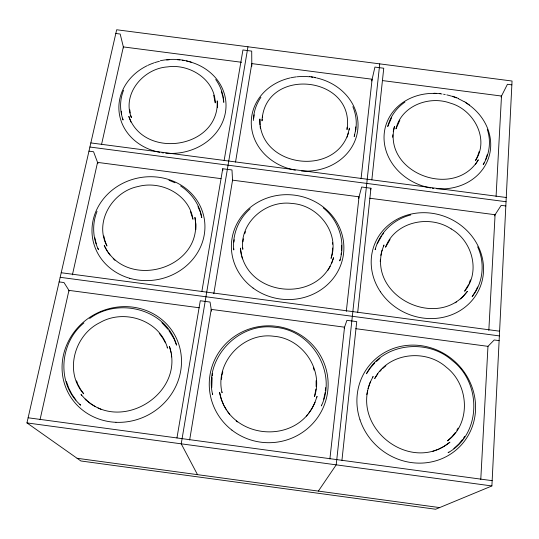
<?xml version="1.0" encoding="UTF-8"?>
<svg xmlns="http://www.w3.org/2000/svg" width="539" height="539" viewBox="0 0 539 539"><rect width="100%" height="100%" fill="white"/><g stroke="black" fill="none" stroke-linecap="round" stroke-linejoin="round"><path stroke-width="0.81" d="M195.839 229.668L195.873 224.204L194.916 217.338C204.422 268.671 126.18 291.72 104.229 245.528L107.544 251.767M491.891 485.956L512.05 81.025L116.667 29.76L26.95 422.906L80.904 460.98L435.647 509.24L491.891 485.956L26.95 422.906M480.775 479.474L487.97 346.348L355.747 328.682M488.826 330.42L495.085 214.724L369.754 198.224M496.075 196.398L501.499 96.043L382.394 80.567M392.641 137.277L392.796 134.777M380.244 261.658L380.406 259.286M355.794 126.86L355.464 130.916C357.209 122.818 356.023 114.275 352.877 106.668M341.126 254.677L341.254 253.108M341.45 250.743L341.477 245.232M347.204 127.204L347.001 129.576C355.565 75.379 264.636 66.034 262.015 120.857L262.203 119.287M325.307 390.755L325.569 387.635M332.664 247.987L332.219 253.236L331.061 258.39C339.974 232.781 318.253 205.103 292.145 203.499C266.273 199.774 239.289 222.398 242.793 249.308L242.745 247.94M315.921 389.084L314.52 396.509C323.75 369.262 302.157 338.243 273.724 336.255C243.21 331.943 214.522 362.518 222.075 392.729L221.933 391.9M316.137 386.578L316.11 380.729M341.942 460.313L356.73 321.628L346.934 320.321L344.165 328.264M357.728 312.27L370.953 188.232L361.669 187.013L358.624 198.352M371.849 179.837L383.748 68.237L374.928 67.092L371.721 80.944M379.746 63.871L336.208 464.847L318.354 491.096M329.881 459.006L344.542 327.186L211.221 309.379L189.654 439.999M346.301 311.367L359.041 196.816L232.552 180.161L213.808 293.701M361.069 178.584L372.112 79.233L251.794 63.602L235.536 162.091M262.399 117.718L262.587 116.148M243.001 241.789L243.365 238.804M253.761 118.034L254.165 114.807M221.475 379.335L221.785 376.842M233.906 242.065L234.202 239.714M212.144 377.502L211.753 387.669M212.346 375.952L212.642 373.621M247.953 46.785L181.232 443.826L197.503 474.657M176.954 437.951L200.286 300.749L210.042 302.049L211.497 311.124M201.862 291.491L222.735 168.741L231.979 169.953L232.585 180.814M224.15 160.433L242.934 49.965L251.713 51.111L251.814 66.203M366.83 394.582L367.578 390.822M380.871 255.371L381.659 251.518M382.171 250.163C369.026 297.265 438.483 330.4 467.367 291.356L462.833 296.794L460.414 298.923M349.117 129.906L349.481 128.147L347.103 137.142M393.248 131.496L394.46 126.49C382.589 172.871 454.431 199.895 478.322 159.813L475.411 164.456M323.696 399.224L325.179 392.318M354.595 134.757L354.204 136.495L355.855 129.165M40.041 419.719L68.945 290.373L199.228 307.776M72.415 274.843L97.546 162.387L221.03 178.645M101.548 144.486L123.35 46.913L241.553 62.275M221.994 375.178L222.823 371.93M340.109 259.549L339.765 260.869C345.95 241.917 338.687 220.188 323.225 207.886M370.482 189.849L370.953 188.232M470.406 279.856L469.098 283.373M485.733 159.369L487.222 154.706M479.104 151.627L477.642 156.155L475.533 160.447C489.796 138.826 473.579 109.525 450.287 103.124C429.32 95.396 401.346 105.705 395.99 128.821L399.83 120.21M97.027 211.429C92.095 223.692 92.6 237.881 98.522 249.705L97.876 248.331M316.811 397.182L317.073 396.381L314.729 403.031L311.906 408.575L308.834 413.096M123.586 90.235C119.678 99.688 119.685 110.401 123.067 120.008L122.555 118.203M368.022 388.565L369.963 382.798L373.129 376.485L372.624 377.374M370.461 381.935C350.896 428.121 410.725 474.354 449.944 442.169L444.055 446.353L438.564 449.223M381.915 250.783L383.99 244.982L383.472 246.357M410.725 214.967C393.746 219.117 379.503 232.646 375.144 249.672L375.636 248.311M377.724 242.395L377.233 243.776L381.437 236.318M331.579 263.49L333.553 257.676C319.634 304.791 244.457 297.124 240.482 248.102L240.542 249.469M321.621 405.146L321.332 405.914C337.475 372.409 311.461 329.652 274.674 327.281C238.218 322.133 203.769 358.536 212.662 394.696L212.481 393.874M348.362 133.039C334.254 177.755 258.565 166.753 259.899 118.964L259.966 124.927M244.699 233.717L245.555 231.629M477.588 286.964L475.587 291.269L472.137 296.612C483.308 282.773 485.113 262.796 477.642 246.808M468.458 284.733L464.618 291.215C480.849 271.858 472.299 240.913 451.177 228.927M501.027 96.973L507.435 84.279L511.861 84.852M314.985 402.242C296.982 446.474 228.037 439.521 219.575 392.392L221.32 399.224L223.685 404.998M329.046 268.489L330.171 266.367M391.604 117.677L387.73 126.55C390.256 116.633 396.509 107.867 404.924 102.08M484.11 162.886L483.22 164.53C489.668 154.12 491.211 141.016 487.303 129.407M260.91 97.242C256.281 104.061 253.438 112.179 253.465 120.46M463.425 438.348L464.645 436.354M456.809 430.237L458.123 428.107M494.317 215.903L501.169 205.352L505.831 205.965M377.859 373.796L374.693 378.573C387.965 352.762 425.466 348.396 446.393 367.288C469.065 384.765 471.335 423.371 447.511 440.862L451.79 436.873L455.495 432.366M390.047 239.532L385.553 247.212C394.999 221.536 429.59 214.441 451.21 228.947M382.333 235.044L383.674 233.124M327.725 270.517L328.669 269.204M462.442 439.554L458.992 443.786L453.851 448.596M380.008 371.337L381.619 369.498M374.773 362.929L370.259 368.07L366.446 373.776C382.414 343.04 427.171 338 452.167 360.463C481.738 382.791 481.61 434.09 448.091 452.686L448.94 452.106M306.307 416.095L307.87 414.329M487.748 346.57L494.202 339.974L499.127 340.635M250.109 208.829C238.555 218.982 232.201 234.62 233.771 249.968L233.683 248.6M83.916 322.935C59.438 342.797 56.272 383.943 80.688 405.166L79.927 404.385M382.838 368.42L385.897 365.725M376.485 361.426L379.914 358.422M190.429 211.531L192.955 219.232C189.297 194.444 161.154 180.215 138.058 186.528C112.476 191.52 93.975 221.879 106.951 245.986L105.044 241.095L103.838 236.008M455.199 302.783L456.56 301.88M89.622 318.509C118.391 296.827 166.531 309.123 176.556 345.135L174.023 338.815L168.882 330.501M432.696 451.359L437.83 449.492M160.352 60.745C170.593 58.515 181.387 58.967 191.358 62.228M433.996 93.254L440.275 93.55M115.818 33.479L120.19 34.045L123.606 47.951M90.842 142.923L506.249 197.496M89.905 147.026L506.04 201.721M88.962 151.149L93.57 151.755L97.97 163.519M61.217 272.734L499.599 331.189M60.173 277.315L499.363 335.905M59.128 281.904L63.986 282.551L69.349 291.006M28.122 417.779L492.154 480.667M77.077 458.278L439.635 507.59M309.487 76.551L315.706 77.528M452.666 96.198L458.581 98.509M168.97 180.255L174.993 182.761M98.078 407.969L100.928 409.256M95.288 406.601L90.68 403.745L85.93 399.844L81.012 394.541L81.766 395.363M464.187 101.433L469.408 104.937M180.605 185.942C191.507 193.09 199.673 204.611 201.768 217.574L200.319 212.353M236.19 420.966L237.429 421.949M113.19 258.552L114.895 260.283M161.875 322.652L167.979 329.302M85.93 399.844L85.189 399.035C120.635 433.666 185.477 393.544 169.421 346.368L171.065 352.459M108.029 252.407L109.949 254.967M227.249 411.068L229.607 414.208M159.281 333.371L162.67 337.899L165.433 342.844M80.843 389.751L83.707 393.814C64.013 371.944 74.389 334.867 100.005 322.578C124.226 308.497 159.847 320.247 167.528 348.12L167.151 347.116M75.932 400.032L71.93 394.319L68.743 388.141L66.418 381.592M215.708 79.489C220.539 86.132 223.416 94.13 223.773 102.343L222.937 96.784M224.069 405.672L226.387 409.755M78.081 384.678L80.365 389.077M197.968 206.626L200.11 211.605M130.923 122.063L128.814 116.377C144.034 160.123 219.467 148.454 217.251 100.894L217.412 107.685M76.585 380.837L77.704 383.943M313.368 367.699L314.096 370.098M221.32 91.387L222.708 96.016M213.693 95.241L215.27 102.882C214.738 79.273 189.485 63.615 167.508 66.903C143.542 68.426 121.834 93.638 131.375 117.59L130.896 115.77M241.802 256.524L242.469 258.835M94.824 237.706L96.252 243.823M260.121 126.591L260.391 128.248M240.657 250.258L241.357 254.981M171.335 353.934L171.685 356.933M129.838 109.862L130.182 112.995M121.309 111.256L121.652 114.484M222.735 168.741L222.863 170.418M332.408 242.732L332.482 244.234M465.177 102.343A53.887 47.162 17 0 1 488.644 157.738A53.887 47.162 17 0 1 436.765 188.744M433.727 188.434A53.887 47.162 17 0 1 432.211 188.219M430.701 187.97A53.887 47.162 17 0 1 428.444 187.518M427.703 187.35A53.887 47.162 17 0 1 384.206 133.766A53.887 47.162 17 0 1 436.213 93.442M439.501 93.685A53.887 47.162 17 0 1 441.96 93.988M443.59 94.244A53.887 47.162 17 0 1 445.221 94.547M446.838 94.891A53.887 47.162 17 0 1 451.648 96.198M452.437 96.447A53.887 47.162 17 0 1 456.331 97.882M458.615 98.866A53.887 47.162 17 0 1 463.762 101.507M316.743 77.98A53.455 47.264 5.9 0 1 357.492 131.833A53.455 47.264 5.9 0 1 301.368 170.957M295.325 170.183A53.455 47.264 5.9 0 1 293.088 169.738M292.354 169.569A53.455 47.264 5.9 0 1 251.275 123.714A53.455 47.264 5.9 0 1 289.915 77.987M290.703 77.811A53.455 47.264 5.9 0 1 296.335 76.868M297.144 76.781A53.455 47.264 5.9 0 1 309.447 76.781M311.084 76.969A53.455 47.264 5.9 0 1 312.714 77.205M314.338 77.481A53.455 47.264 5.9 0 1 315.948 77.805M186.353 60.961A53.624 46.846 -4.9 0 1 225.019 114.49A53.624 46.846 -4.9 0 1 165.749 153.177M163.485 152.928A53.624 46.846 -4.9 0 1 161.983 152.719M159.746 152.328A53.624 46.846 -4.9 0 1 119.301 113.52A53.624 46.846 -4.9 0 1 147.107 65.724M147.841 65.374A53.624 46.846 -4.9 0 1 153.891 62.915M154.666 62.652A53.624 46.846 -4.9 0 1 159.416 61.311M166.726 60.018A53.624 46.846 -4.9 0 1 169.192 59.789M177.432 59.735A53.624 46.846 -4.9 0 1 179.891 59.937M182.33 60.24A53.624 46.846 -4.9 0 1 183.947 60.496M380.467 291.828A56.952 52.121 23.9 0 0 477.615 292.394A56.952 52.121 23.9 0 0 424.038 212.696A56.952 52.121 23.9 0 0 380.467 291.828M253.067 288.055A56.292 52.411 5.5 0 0 343.35 255.041A56.292 52.411 5.5 0 0 266.475 198.258A56.292 52.411 5.5 0 0 253.067 288.055M129.744 278.299A56.689 51.724 -12.1 0 0 203.964 217.156A56.689 51.724 -12.1 0 0 111.661 190.557A56.689 51.724 -12.1 0 0 129.744 278.299M360.012 419.827A60.819 57.491 42.1 0 0 460.798 445.524A60.819 57.491 42.1 0 0 427.926 347.001A60.819 57.491 42.1 0 0 360.012 419.827M231.891 430.115A59.445 58.441 1.9 0 0 327.53 392.709A59.445 58.441 1.9 0 0 246.667 329.956A59.445 58.441 1.9 0 0 231.891 430.115M115.966 422.306A60.59 56.972 -29.6 0 0 176.165 337.812A60.59 56.972 -29.6 0 0 73.21 333.345A60.59 56.972 -29.6 0 0 115.966 422.306"/></g></svg>
